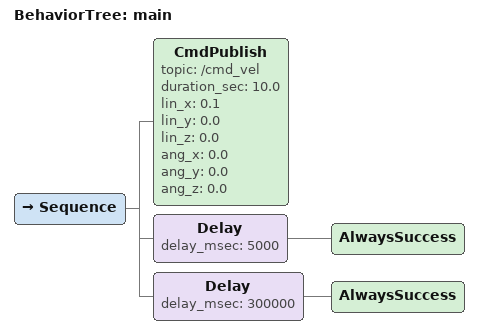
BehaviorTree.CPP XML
<?xml version="1.0" encoding="UTF-8"?>
<root BTCPP_format="4">
    <BehaviorTree ID="main">
         <Sequence>

            <!-- 파라미터 설정 필요 -->
            <CmdPublish topic="/cmd_vel" duration_sec="10.0" lin_x="0.1" lin_y="0.0" lin_z="0.0" ang_x="0.0" ang_y="0.0" ang_z="0.0"/>
            <!-- 파라미터 설정 필요 -->

            <!-- 파라미터 설정 필요 -->
            <!-- 파라미터 설정 필요 -->

            <Delay delay_msec="5000">
                <AlwaysSuccess/>
            </Delay>

          <Delay delay_msec="300000">
            <AlwaysSuccess/>
          </Delay>
         </Sequence>
    </BehaviorTree>
</root>
